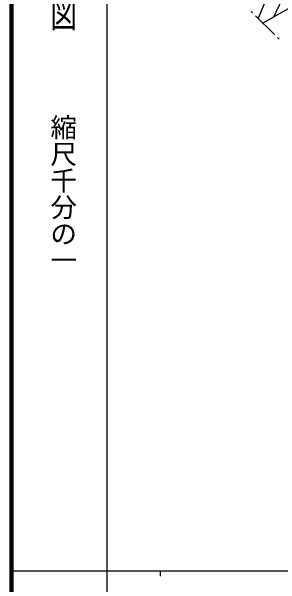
# Model space of a CAD drawing. Units: millimetres, scale not verified. Extents: x 40000 to 680000, y 20000 to 380000.
# Drawn here: x 40000 to 90700, y 202409 to 310333 of the extents above; entities that cross this region are included whole.
import ezdxf
from ezdxf.enums import TextEntityAlignment as Align

# ---------------------------------------------------------------- set-up
doc = ezdxf.new("R2010")
doc.units = ezdxf.units.MM
doc.header["$LTSCALE"] = 1000
for name, color, linetype, lineweight in [('M-BGD', 7, 'Continuous', 25), ('M-BGD-HTXT', 7, 'Continuous', 13), ('M-TTL', 2, 'Continuous', 140), ('M-TTL-BAND', 7, 'Continuous', 25)]:
    doc.layers.add(name, color=color, linetype=linetype, lineweight=lineweight)
doc.styles.add('@ＭＳ ゴシック', font='')
doc.styles.get('@ＭＳ ゴシック').set_extended_font_data('@MS Gothic')

msp = doc.modelspace()

# ---------------------------------------------------------------- linework, layer by layer
at = {"layer": 'M-BGD'}
msp.add_lwpolyline([(104505, 310487), (92121, 310828), (87372, 308137)], dxfattribs=at)
for points, knots in [([(89434, 309302), (89731, 309856), (89806, 310019), (90027, 310487), (90528, 311547), (90752, 312170), (91128, 313281), (91459, 314262), (91569, 314836), (91890, 315821), (92194, 316756), (92386, 317273), (92736, 318192), (93349, 319798), (93699, 320699), (94430, 322256), (94826, 323099), (95067, 323564), (95530, 324372), (95745, 324746), (95873, 324952), (96123, 325304), (96759, 326200), (97267, 326586), (98070, 327336), (98188, 327446), (98276, 327480), (98402, 327580), (98608, 327743), (98707, 327855), (98917, 328013), (99489, 328442), (99824, 328666), (100441, 329029), (100823, 329254), (101055, 329349), (101457, 329537), (101714, 329657), (101853, 329738), (102120, 329832), (102417, 329935), (102592, 329965), (102896, 330045), (103688, 330253), (104127, 330388), (104928, 330553), (105680, 330708), (106111, 330741), (106876, 330807), (107799, 330887), (108320, 330908), (109246, 330892), (110010, 330878), (110440, 330842), (111194, 330722), (112136, 330573), (112654, 330418), (113564, 330130), (114343, 329883), (114766, 329701), (115512, 329368), (116187, 329066), (116559, 328880), (117205, 328521), (117879, 328146), (118250, 327922), (118898, 327505), (120179, 326681), (120840, 326135), (122116, 325304), (123546, 324371), (124036, 324086), (125841, 323018)], [0, 0, 0, 0, 1, 1, 1, 2, 2, 2, 3, 3, 3, 4, 4, 4, 5, 5, 5, 6, 6, 6, 7, 7, 7, 8, 8, 8, 9, 9, 9, 10, 10, 10, 11, 11, 11, 12, 12, 12, 13, 13, 13, 14, 14, 14, 15, 15, 15, 16, 16, 16, 17, 17, 17, 18, 18, 18, 19, 19, 19, 20, 20, 20, 21, 21, 21, 22, 22, 22, 23, 23, 23, 24, 24, 24, 24]), ([(86502, 308999), (89139, 315360), (89757, 317135), (92228, 322171), (92717, 323167), (92977, 323732), (93498, 324711), (93888, 325443), (94084, 325865), (94514, 326574), (94762, 326981), (94901, 327211), (95192, 327590), (95519, 328017), (95736, 328232), (96123, 328606), (96528, 328997), (96690, 329122), (97224, 329537)], [0, 0, 0, 0, 1, 1, 1, 2, 2, 2, 3, 3, 3, 4, 4, 4, 5, 5, 5, 6, 6, 6, 6])]:
    msp.add_open_spline(points, degree=3, knots=knots, dxfattribs=at)
at = {"layer": 'M-BGD-HTXT'}
for p, q in [((85159, 310330), (85443, 310048)), ((86012, 309485), (89563, 305966)), ((90132, 305403), (90416, 305121))]:
    msp.add_line(p, q, dxfattribs=at)
at = {"layer": 'M-TTL'}
msp.add_line((40000, 380000), (40000, 20000), dxfattribs=at)
at = {"layer": 'M-TTL-BAND'}
for p, q in [((58000, 370000), (58000, 20000)), ((40000, 205000), (579000, 205000)), ((68000, 205000), (68000, 204000))]:
    msp.add_line(p, q, dxfattribs=at)

# ---------------------------------------------------------------- texts
at = {"layer": 'M-TTL-BAND', "style": '@ＭＳ ゴシック', "width": 1.4}
msp.add_text('平  面  図', height=3666, rotation=270, dxfattribs=at).set_placement((49777, 306475), align=Align.MIDDLE_RIGHT)
at = {"layer": 'M-TTL-BAND', "style": '@ＭＳ ゴシック'}
msp.add_text('縮尺千分の一', height=3666, rotation=270, dxfattribs=at).set_placement((49777, 261030), align=Align.MIDDLE_RIGHT)

doc.saveas('drawing.dxf')
